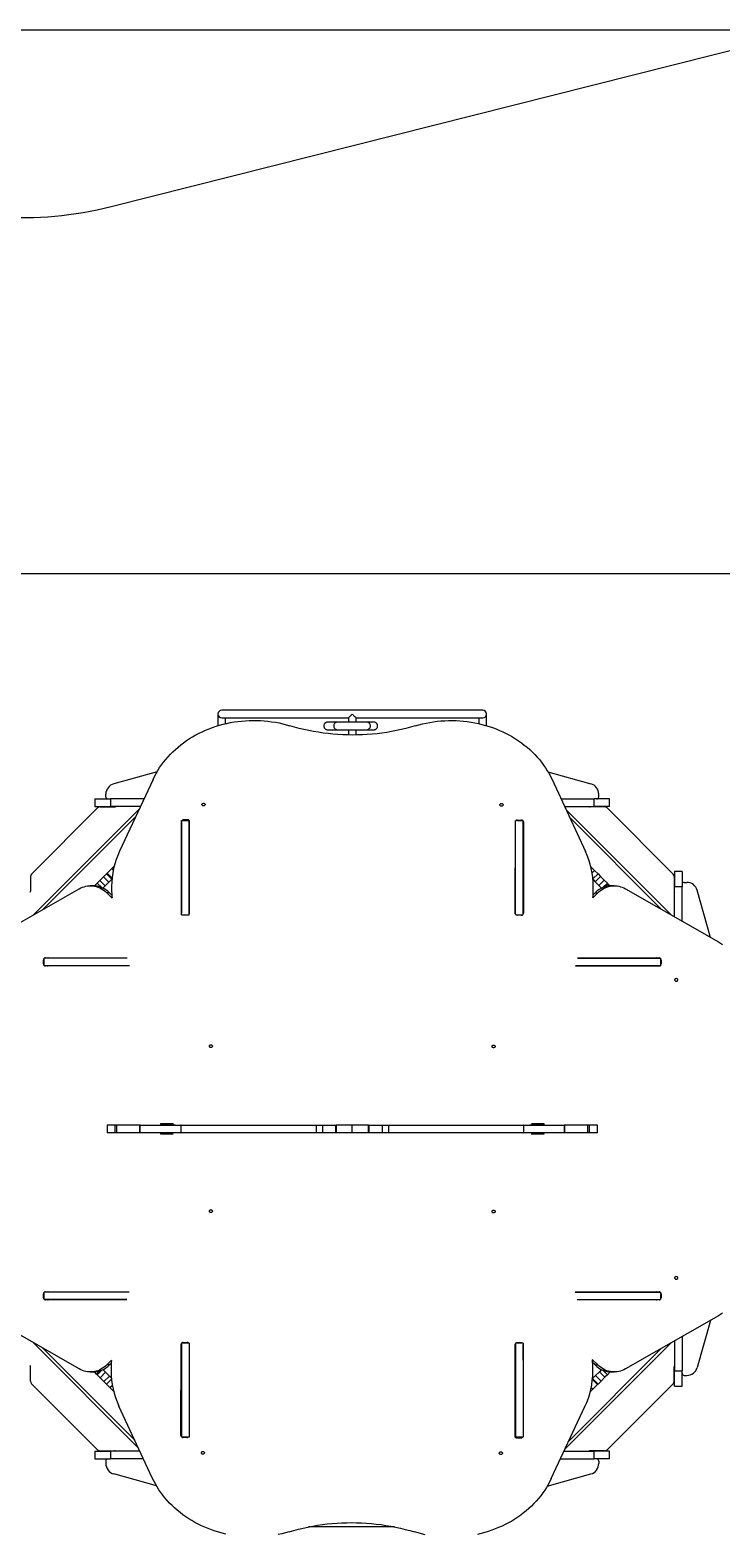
# Model space of a CAD drawing. Header units: millimetres. Extents: x -5556 to 4368, y -5127 to 4306.
# Drawn here: x -681 to 1225, y 158 to 4306 of the extents above; entities that cross this region are included whole.
import ezdxf

# ---------------------------------------------------------------- set-up
doc = ezdxf.new("R2010")
doc.units = ezdxf.units.MM
for name, color, linetype in [('DIKOM_ЗОНА', 80, 'Continuous'), ('DIKOM_ОБЪЕКТ', 7, 'Continuous'), ('DIKOM_РАЗМЕР_ЗОНА', 7, 'Continuous'), ('DIKOM_РАЗМЕР_ОБЪЕКТА', 7, 'Continuous')]:
    doc.layers.add(name, color=color, linetype=linetype)
doc.styles.add('style1', font='arial.ttf', dxfattribs={"width": 0.8})
doc.dimstyles.new('1-50', dxfattribs={"dimtxt": 300, "dimasz": 200, "dimexe": 100, "dimexo": 0, "dimgap": 100, "dimtad": 1, "dimtxsty": 'style1', "dimcen": 200, "dimclrd": 7, "dimclre": 7, "dimclrt": 7, "dimadec": 1, "dimazin": 2, "dimtfac": 1, "dimtmove": 0, "dimatfit": 2, "dimfxl": 0, "dimlwd": 25, "dimlwe": 18, "dimarcsym": 0})

# ---------------------------------------------------------------- blocks, each defined once
blk = doc.blocks.new('*D9')
at = {"layer": 'Defpoints', "color": 0, "transparency": 16777216}
for p in [(-4530.1, 2805.6), (1907.9, 2805.6), (517.5, -2344.4)]:
    blk.add_point(p, dxfattribs=at)
at = {"layer": 'DIKOM_РАЗМЕР_ОБЪЕКТА', "color": 7, "lineweight": 18, "transparency": 16777216}
for p, q in [((1907.9, 2805.6), (-4630.1, 2805.6)), ((517.5, -2344.4), (-4630.1, -2344.4))]:
    blk.add_line(p, q, dxfattribs=at)
at = {"layer": 'DIKOM_РАЗМЕР_ОБЪЕКТА', "color": 7, "lineweight": 25, "transparency": 16777216}
blk.add_line((-4530.1, -2144.4), (-4530.1, 2605.6), dxfattribs=at)
at = {"layer": 'DIKOM_РАЗМЕР_ОБЪЕКТА', "color": 7, "transparency": 16777216}
for points in [[(-4563.4, 2605.6), (-4496.8, 2605.6), (-4530.1, 2805.6)], [(-4563.4, -2144.4), (-4496.8, -2144.4), (-4530.1, -2344.4)]]:
    blk.add_solid(points, dxfattribs=at)
at = {"layer": 'DIKOM_РАЗМЕР_ОБЪЕКТА', "color": 7, "transparency": 16777216, "insert": (-4783.3, 16.1), "char_height": 300, "attachment_point": 5, "rotation": 90, "style": 'style1'}
blk.add_mtext('5150', dxfattribs=at)
blk = doc.blocks.new('*D10')
at = {"layer": 'Defpoints', "color": 0, "transparency": 16777216}
for p in [(-2282.2, 1275.1), (2867.8, 1275.1), (-2282.2, -3755.6)]:
    blk.add_point(p, dxfattribs=at)
at = {"layer": 'DIKOM_РАЗМЕР_ОБЪЕКТА', "color": 7, "lineweight": 18, "transparency": 16777216}
for p, q in [((-2282.2, 1275.1), (-2282.2, -3855.6)), ((2867.8, 1275.1), (2867.8, -3855.6))]:
    blk.add_line(p, q, dxfattribs=at)
at = {"layer": 'DIKOM_РАЗМЕР_ОБЪЕКТА', "color": 7, "lineweight": 25, "transparency": 16777216}
blk.add_line((2667.8, -3755.6), (-2082.2, -3755.6), dxfattribs=at)
at = {"layer": 'DIKOM_РАЗМЕР_ОБЪЕКТА', "color": 7, "transparency": 16777216}
for points in [[(-2082.2, -3722.3), (-2082.2, -3788.9), (-2282.2, -3755.6)], [(2667.8, -3722.3), (2667.8, -3788.9), (2867.8, -3755.6)]]:
    blk.add_solid(points, dxfattribs=at)
at = {"layer": 'DIKOM_РАЗМЕР_ОБЪЕКТА', "color": 7, "transparency": 16777216, "insert": (241.6, -3502.4), "char_height": 300, "attachment_point": 5, "style": 'style1'}
blk.add_mtext('5150', dxfattribs=at)
blk = doc.blocks.new('*D11')
at = {"layer": 'Defpoints', "color": 0, "transparency": 16777216}
for p in [(2419.6, 4305.6), (-5106.3, -4344.4), (643, -4344.4)]:
    blk.add_point(p, dxfattribs=at)
at = {"layer": 'DIKOM_РАЗМЕР_ЗОНА', "color": 7, "lineweight": 18, "transparency": 16777216}
for p, q in [((2419.6, 4305.6), (-5206.3, 4305.6)), ((643, -4344.4), (-5206.3, -4344.4))]:
    blk.add_line(p, q, dxfattribs=at)
at = {"layer": 'DIKOM_РАЗМЕР_ЗОНА', "color": 7, "lineweight": 25, "transparency": 16777216}
blk.add_line((-5106.3, 4105.6), (-5106.3, -4144.4), dxfattribs=at)
at = {"layer": 'DIKOM_РАЗМЕР_ЗОНА', "color": 7, "transparency": 16777216}
for points in [[(-5139.7, 4105.6), (-5073, 4105.6), (-5106.3, 4305.6)], [(-5139.7, -4144.4), (-5073, -4144.4), (-5106.3, -4344.4)]]:
    blk.add_solid(points, dxfattribs=at)
at = {"layer": 'DIKOM_РАЗМЕР_ЗОНА', "color": 7, "transparency": 16777216, "insert": (-5359.5, 11), "char_height": 300, "attachment_point": 5, "rotation": 90, "style": 'style1'}
blk.add_mtext('8650', dxfattribs=at)
blk = doc.blocks.new('*D12')
at = {"layer": 'Defpoints', "color": 0, "transparency": 16777216}
for p in [(-3782.2, 406.2), (4367.8, 406.2), (-3782.2, -5026.6)]:
    blk.add_point(p, dxfattribs=at)
at = {"layer": 'DIKOM_РАЗМЕР_ЗОНА', "color": 7, "lineweight": 18, "transparency": 16777216}
for p, q in [((-3782.2, 406.2), (-3782.2, -5126.6)), ((4367.8, 406.2), (4367.8, -5126.6))]:
    blk.add_line(p, q, dxfattribs=at)
at = {"layer": 'DIKOM_РАЗМЕР_ЗОНА', "color": 7, "lineweight": 25, "transparency": 16777216}
blk.add_line((4167.8, -5026.6), (-3582.2, -5026.6), dxfattribs=at)
at = {"layer": 'DIKOM_РАЗМЕР_ЗОНА', "color": 7, "transparency": 16777216}
for points in [[(-3582.2, -4993.2), (-3582.2, -5059.9), (-3782.2, -5026.6)], [(4167.8, -4993.2), (4167.8, -5059.9), (4367.8, -5026.6)]]:
    blk.add_solid(points, dxfattribs=at)
at = {"layer": 'DIKOM_РАЗМЕР_ЗОНА', "color": 7, "transparency": 16777216, "insert": (187.2, -4773.4), "char_height": 300, "attachment_point": 5, "style": 'style1'}
blk.add_mtext('8150', dxfattribs=at)

msp = doc.modelspace()

# ---------------------------------------------------------------- linework, layer by layer
at = {"layer": 'DIKOM_ЗОНА', "color": 3, "lineweight": 15}
msp.add_line((-457.586, 3818.724), (1350.9, 4275.205), dxfattribs=at)
msp.add_arc((-702.321, 4788.314), 1000, 248.113033, 284.16617, dxfattribs=at)
at = {"layer": 'DIKOM_ОБЪЕКТ', "color": 7, "linetype": 'Continuous', "lineweight": 15}
for p, q in [((-162.864, 2419.06), (-162.864, 2387.02)), ((567.636, 2429.56), (-152.364, 2429.56)), ((-152.364, 2408.56), (197.221, 2408.56)), ((-141.864, 2392.64), (-141.864, 2408.56)), ((197.136, 2408.632), (197.136, 2396.949)), ((218.069, 2408.56), (567.636, 2408.56)), ((218.136, 2396.969), (218.136, 2408.646)), ((557.136, 2408.56), (557.136, 2392.68)), ((578.136, 2387.162), (578.136, 2419.06)), ((197.136, 2375.855), (197.136, 2361.428)), ((218.136, 2361.385), (218.136, 2375.876)), ((-330.832, 2260.255), (-450.332, 2226.795)), ((747.617, 2259.898), (865.843, 2226.795)), ((-341.991, 2239.114), (-434.452, 2040.966)), ((758.91, 2238.455), (851.053, 2040.141)), ((-677.317, 1978.015), (-495.172, 2160.131)), ((-672.143, 1865.055), (-380.404, 2156.793)), ((-502.243, 2185.06), (-502.243, 2164.06)), ((-502.243, 2185.06), (-459.559, 2185.06)), ((-502.243, 2164.06), (-459.559, 2164.06)), ((-488.101, 2163.06), (-448.243, 2163.06)), ((-472.243, 2191.06), (-472.243, 2197.906)), ((-459.559, 2185.06), (-459.559, 2164.06)), ((-367.215, 2185.06), (-459.559, 2185.06)), ((-377.014, 2164.06), (-459.559, 2164.06)), ((783.72, 2185.06), (875.07, 2185.06)), ((793.477, 2164.06), (875.07, 2164.06)), ((903.638, 2163.06), (863.754, 2163.06)), ((875.07, 2164.06), (875.07, 2185.06)), ((917.754, 2185.06), (875.07, 2185.06)), ((917.754, 2164.06), (875.07, 2164.06)), ((887.754, 2191.06), (887.754, 2197.906)), ((910.709, 2160.13), (1092.825, 1977.985)), ((917.754, 2164.06), (917.754, 2185.06)), ((-390.302, 2135.582), (-645.782, 1880.102)), ((-263.418, 2122.269), (-263.633, 1870.255)), ((-263.418, 2114.769), (-263.418, 2122.269)), ((-263.247, 2125.614), (-242.247, 2125.614)), ((-263.247, 1865.806), (-263.247, 2125.614)), ((-247.013, 2127.454), (-257.413, 2127.461)), ((-257.413, 2125.614), (-257.413, 2127.461)), ((-247.013, 2125.614), (-247.013, 2127.454)), ((-242.247, 1865.806), (-242.247, 2125.614)), ((-241.233, 1870.171), (-241.018, 2122.254)), ((657.368, 1869.595), (657.583, 2121.678)), ((657.583, 2114.178), (657.583, 2121.678)), ((657.753, 1867.241), (657.753, 2125.178)), ((660.465, 2125.614), (677.089, 2125.614)), ((663.587, 2126.87), (673.987, 2126.864)), ((663.587, 2125.614), (663.587, 2126.87)), ((673.987, 2125.614), (673.987, 2126.864)), ((678.753, 1866.764), (678.753, 2125.178)), ((679.983, 2121.664), (679.768, 1869.651)), ((797.67, 2155.034), (1087.646, 1865.058)), ((1061.286, 1880.105), (807.489, 2133.901)), ((-263.418, 2114.769), (-263.627, 1870.015)), ((657.374, 1869.415), (657.583, 2114.178)), ((-468.522, 1980.367), (-456.025, 1992.863)), ((-456.025, 1992.863), (-449.248, 1999.641)), ((-456.025, 1992.863), (-451.773, 1988.611)), ((865.84, 1998.556), (866.154, 1998.242)), ((866.154, 1998.242), (865.966, 1998.054)), ((866.154, 1998.242), (876.283, 1988.113)), ((-680.247, 1970.944), (-680.247, 1931.06)), ((-503.504, 1945.385), (-495.909, 1952.98)), ((-495.909, 1952.98), (-488.755, 1960.134)), ((-495.909, 1952.98), (-483.494, 1940.565)), ((-488.755, 1960.134), (-478.473, 1970.416)), ((-488.755, 1960.134), (-473.906, 1945.285)), ((-478.473, 1970.416), (-470.187, 1978.701)), ((-478.473, 1970.416), (-463.624, 1955.566)), ((-473.906, 1945.285), (-463.624, 1955.566)), ((-470.187, 1978.701), (-468.522, 1980.367)), ((-470.187, 1978.701), (-455.389, 1963.903)), ((-468.522, 1980.367), (-455.094, 1966.939)), ((-463.624, 1955.566), (-455.338, 1963.852)), ((876.283, 1988.113), (869.486, 1981.317)), ((885.674, 1978.722), (871.702, 1964.75)), ((871.88, 1962.818), (877.979, 1956.719)), ((876.283, 1988.113), (885.674, 1978.722)), ((892.828, 1971.568), (877.979, 1956.719)), ((877.979, 1956.719), (888.26, 1946.437)), ((885.674, 1978.722), (892.828, 1971.568)), ((903.109, 1961.286), (888.26, 1946.437)), ((892.828, 1971.568), (903.109, 1961.286)), ((911.395, 1953), (898.932, 1940.537)), ((903.109, 1961.286), (911.395, 1953)), ((913.061, 1951.335), (904.265, 1942.539)), ((911.395, 1953), (913.061, 1951.335)), ((913.061, 1951.335), (919.01, 1945.386)), ((1095.753, 1970.914), (1095.753, 1931.056)), ((1117.753, 1985.056), (1096.753, 1985.056)), ((1096.753, 1985.056), (1096.753, 1942.372)), ((1117.753, 1985.056), (1117.753, 1942.372)), ((1123.753, 1955.056), (1130.6, 1955.056)), ((-802.442, 1790.678), (-545.694, 1937.233)), ((-507.492, 1945.518), (-514.992, 1945.518)), ((-480.161, 1939.029), (-473.906, 1945.285)), ((-469.636, 1925.992), (-454.85, 1911.205)), ((-462.136, 1925.992), (-469.636, 1925.992)), ((-462.136, 1925.992), (-455.693, 1919.549)), ((-456.304, 1943.623), (-456.304, 1936.123)), ((871.459, 1912.309), (885.143, 1925.993)), ((872.235, 1920.585), (877.643, 1925.993)), ((872.74, 1935.656), (872.74, 1943.156)), ((877.643, 1925.993), (885.143, 1925.993)), ((888.26, 1946.437), (895.667, 1939.03)), ((930.499, 1945.519), (922.999, 1945.519)), ((961.201, 1937.235), (1217.949, 1790.679)), ((1117.753, 1942.372), (1096.753, 1942.372)), ((1096.753, 1859.86), (1096.753, 1942.372)), ((1117.753, 1847.872), (1117.753, 1942.372)), ((1195.846, 1803.296), (1159.489, 1933.145)), ((-263.247, 1865.806), (-242.247, 1865.806)), ((-257.638, 1865.055), (-247.237, 1865.049)), ((659.344, 1865.806), (677.799, 1865.806)), ((673.763, 1864.458), (663.363, 1864.465)), ((-642.8, 1725.059), (-642.8, 1746.059)), ((-412.996, 1746.059), (-642.8, 1746.059)), ((-638.902, 1746.759), (-413.186, 1746.759)), ((829.324, 1746.06), (1058.307, 1746.06)), ((829.514, 1746.76), (1054.409, 1746.76)), ((1058.307, 1746.06), (1058.307, 1725.06)), ((-644.099, 1730.359), (-644.099, 1740.759)), ((-642.8, 1740.759), (-644.099, 1740.759)), ((-642.8, 1730.359), (-644.099, 1730.359)), ((-407.313, 1725.059), (-642.8, 1725.059)), ((-407.124, 1724.359), (-638.902, 1724.359)), ((1054.409, 1724.36), (823.412, 1724.36)), ((823.602, 1725.06), (1058.307, 1725.06)), ((1058.307, 1740.76), (1059.606, 1740.76)), ((1058.307, 1730.36), (1059.606, 1730.36)), ((1059.606, 1740.76), (1059.606, 1730.36)), ((-321.247, 1288.56), (-321.247, 1285.56)), ((-303.247, 1288.56), (-321.247, 1288.56)), ((-303.247, 1288.56), (-303.247, 1285.56)), ((-285.694, 1288.56), (-303.247, 1288.56)), ((718.753, 1288.56), (701.77, 1288.56)), ((718.753, 1285.56), (718.753, 1288.56)), ((736.753, 1288.56), (718.753, 1288.56)), ((736.753, 1285.56), (736.753, 1288.56)), ((-468.719, 1285.06), (-468.719, 1264.06)), ((-446.488, 1285.06), (-468.719, 1285.06)), ((-446.488, 1264.06), (-468.719, 1264.06)), ((-446.488, 1264.06), (-446.488, 1285.06)), ((-441.829, 1285.06), (-446.488, 1285.06)), ((-441.829, 1264.06), (-446.488, 1264.06)), ((-441.829, 1264.06), (-441.829, 1285.06)), ((-378.668, 1285.06), (-441.829, 1285.06)), ((-378.668, 1264.06), (-441.829, 1264.06)), ((-378.668, 1264.06), (-378.668, 1285.06)), ((-377.198, 1285.06), (-378.668, 1285.06)), ((-377.198, 1264.06), (-378.668, 1264.06)), ((-377.198, 1264.06), (-377.198, 1285.06)), ((-377.198, 1285.06), (-265.09, 1285.06)), ((-265.09, 1264.06), (-377.198, 1264.06)), ((-303.247, 1285.56), (-321.247, 1285.56)), ((-321.247, 1264.06), (-321.247, 1261.56)), ((-321.247, 1261.56), (-303.247, 1261.56)), ((-280.563, 1285.56), (-303.247, 1285.56)), ((-303.247, 1264.06), (-303.247, 1261.56)), ((-303.247, 1261.56), (-286.694, 1261.56)), ((-265.09, 1285.06), (-265.09, 1264.06)), ((-264.646, 1285.06), (-265.09, 1285.06)), ((-265.09, 1264.06), (-264.646, 1264.06)), ((-264.646, 1264.06), (-264.646, 1285.06)), ((-264.646, 1285.06), (108.223, 1285.06)), ((108.223, 1264.06), (-264.646, 1264.06)), ((108.223, 1285.06), (108.223, 1264.06)), ((108.223, 1285.06), (125.313, 1285.06)), ((125.313, 1264.06), (108.223, 1264.06)), ((125.313, 1285.06), (125.313, 1264.06)), ((125.313, 1285.06), (161.797, 1285.06)), ((161.797, 1264.06), (125.313, 1264.06)), ((161.797, 1285.06), (161.797, 1264.06)), ((161.797, 1285.06), (162.958, 1285.06)), ((162.958, 1264.06), (161.797, 1264.06)), ((162.958, 1285.06), (162.958, 1264.06)), ((207.753, 1285.06), (162.958, 1285.06)), ((207.753, 1264.06), (162.958, 1264.06)), ((207.753, 1264.06), (207.753, 1285.06)), ((252.549, 1285.06), (207.753, 1285.06)), ((252.549, 1264.06), (207.753, 1264.06)), ((252.549, 1264.06), (252.549, 1285.06)), ((252.549, 1285.06), (253.71, 1285.06)), ((253.71, 1264.06), (252.549, 1264.06)), ((253.71, 1285.06), (253.71, 1264.06)), ((253.71, 1285.06), (290.194, 1285.06)), ((290.194, 1264.06), (253.71, 1264.06)), ((290.194, 1285.06), (290.194, 1264.06)), ((290.194, 1285.06), (307.284, 1285.06)), ((307.284, 1264.06), (290.194, 1264.06)), ((307.284, 1285.06), (307.284, 1264.06)), ((307.284, 1285.06), (680.153, 1285.06)), ((680.153, 1264.06), (307.284, 1264.06)), ((680.153, 1285.06), (680.153, 1264.06)), ((680.597, 1285.06), (680.153, 1285.06)), ((680.153, 1264.06), (680.597, 1264.06)), ((680.597, 1264.06), (680.597, 1285.06)), ((680.597, 1285.06), (792.705, 1285.06)), ((792.705, 1264.06), (680.597, 1264.06)), ((718.753, 1285.56), (697.287, 1285.56)), ((701.295, 1261.56), (718.753, 1261.56)), ((736.753, 1285.56), (718.753, 1285.56)), ((718.753, 1261.56), (718.753, 1264.06)), ((718.753, 1261.56), (736.753, 1261.56)), ((736.753, 1261.56), (736.753, 1264.06)), ((792.705, 1285.06), (792.705, 1264.06)), ((794.175, 1285.06), (792.705, 1285.06)), ((794.175, 1264.06), (792.705, 1264.06)), ((794.175, 1264.06), (794.175, 1285.06)), ((857.336, 1285.06), (794.175, 1285.06)), ((857.336, 1264.06), (794.175, 1264.06)), ((857.336, 1264.06), (857.336, 1285.06)), ((861.995, 1285.06), (857.336, 1285.06)), ((861.995, 1264.06), (857.336, 1264.06)), ((861.995, 1264.06), (861.995, 1285.06)), ((884.226, 1285.06), (861.995, 1285.06)), ((884.226, 1264.06), (861.995, 1264.06)), ((884.226, 1264.06), (884.226, 1285.06)), ((-644.099, 809.359), (-644.099, 819.759)), ((-642.8, 819.759), (-644.099, 819.759)), ((-642.8, 809.359), (-644.099, 809.359)), ((-642.8, 804.059), (-642.8, 825.059)), ((-408.468, 825.059), (-642.8, 825.059)), ((-414.208, 804.059), (-642.8, 804.059)), ((-638.902, 825.759), (-408.276, 825.759)), ((-414.399, 803.359), (-638.902, 803.359)), ((822.396, 825.76), (1054.409, 825.76)), ((822.585, 825.06), (1058.307, 825.06)), ((828.249, 804.06), (1058.307, 804.06)), ((1054.409, 803.36), (828.438, 803.36)), ((1058.307, 825.06), (1058.307, 804.06)), ((1058.307, 819.76), (1059.606, 819.76)), ((1058.307, 809.36), (1059.606, 809.36)), ((1059.606, 819.76), (1059.606, 809.36)), ((-545.694, 612.884), (-802.442, 759.439)), ((1217.949, 759.441), (961.201, 612.885)), ((1195.848, 746.825), (1159.489, 616.97)), ((-382.659, 395.58), (-672.138, 685.06)), ((-645.777, 670.013), (-392.439, 416.674)), ((-265.004, 429.008), (-264.574, 681.021)), ((-242.247, 684.313), (-263.247, 684.313)), ((-263.247, 684.313), (-263.247, 424.505)), ((-258.565, 686.21), (-248.164, 686.196)), ((-242.247, 684.313), (-242.247, 424.505)), ((-242.247, 681.81), (-242.174, 681.062)), ((-242.186, 681.339), (-242.247, 645.915)), ((-242.174, 681.062), (-242.247, 638.415)), ((656.426, 679.91), (655.996, 427.827)), ((678.753, 684.313), (657.753, 684.313)), ((657.753, 684.313), (657.753, 424.505)), ((672.835, 685.016), (662.435, 685.029)), ((678.753, 684.313), (678.753, 424.505)), ((678.753, 680.626), (678.826, 679.812)), ((678.753, 644.754), (678.814, 680.151)), ((678.753, 637.254), (678.826, 679.812)), ((1087.649, 685.063), (794.973, 392.388)), ((804.91, 413.639), (1061.288, 670.016)), ((1096.753, 690.26), (1096.753, 607.743)), ((1117.753, 702.248), (1117.753, 607.743)), ((-456.4, 637.362), (-469.636, 624.125)), ((-462.136, 624.125), (-469.636, 624.125)), ((-457.163, 629.098), (-462.136, 624.125)), ((885.143, 624.127), (869.901, 639.369)), ((877.643, 624.127), (870.795, 630.975)), ((877.643, 624.127), (885.143, 624.127)), ((-680.247, 579.205), (-680.247, 619.063)), ((-514.992, 604.6), (-507.492, 604.6)), ((-497.554, 598.784), (-503.502, 604.732)), ((-497.554, 598.784), (-488.758, 607.58)), ((-495.888, 597.119), (-497.554, 598.784)), ((-495.888, 597.119), (-483.426, 609.581)), ((-487.602, 588.833), (-495.888, 597.119)), ((-487.602, 588.833), (-472.753, 603.682)), ((-477.321, 578.551), (-487.602, 588.833)), ((-472.753, 603.682), (-480.16, 611.088)), ((-477.321, 578.551), (-462.472, 593.4)), ((-462.472, 593.4), (-472.753, 603.682)), ((-470.167, 571.397), (-456.494, 585.07)), ((-456.738, 587.667), (-462.472, 593.4)), ((-457.609, 614.947), (-457.609, 607.447)), ((884.029, 569.752), (870.258, 583.523)), ((870.845, 586.267), (870.49, 585.912)), ((879.131, 594.553), (870.845, 586.267)), ((885.694, 571.418), (870.845, 586.267)), ((871.435, 606.512), (871.435, 614.012)), ((889.413, 604.834), (879.131, 594.553)), ((893.98, 579.704), (879.131, 594.553)), ((895.668, 611.089), (889.413, 604.834)), ((904.262, 589.985), (889.413, 604.834)), ((904.262, 589.985), (893.98, 579.704)), ((911.416, 597.139), (899.002, 609.553)), ((911.416, 597.139), (904.262, 589.985)), ((919.011, 604.734), (911.416, 597.139)), ((922.999, 604.601), (930.499, 604.601)), ((1095.753, 579.175), (1095.753, 619.059)), ((1096.753, 607.743), (1117.753, 607.743)), ((1096.753, 565.059), (1096.753, 607.743)), ((1117.753, 565.059), (1117.753, 607.743)), ((1123.753, 595.059), (1130.6, 595.059)), ((-495.202, 389.989), (-677.318, 572.134)), ((-470.167, 571.397), (-477.321, 578.551)), ((-460.776, 562.006), (-470.167, 571.397)), ((-460.776, 562.006), (-454.228, 568.553)), ((-450.647, 551.877), (-460.776, 562.006)), ((871.532, 557.256), (864.243, 549.966)), ((871.532, 557.256), (866.964, 561.824)), ((884.029, 569.752), (871.532, 557.256)), ((885.694, 571.418), (884.029, 569.752)), ((893.98, 579.704), (885.694, 571.418)), ((1092.824, 572.104), (910.679, 389.988)), ((1096.753, 565.059), (1117.753, 565.059)), ((-344.031, 312.267), (-436.005, 510.64)), ((756.869, 310.902), (849.499, 508.992)), ((-242.247, 424.505), (-263.247, 424.505)), ((-259.013, 424.505), (-259.013, 423.804)), ((-248.613, 423.791), (-259.013, 423.804)), ((-248.613, 424.505), (-248.613, 423.791)), ((678.753, 424.505), (657.753, 424.505)), ((661.987, 424.505), (661.987, 422.624)), ((661.987, 422.624), (672.387, 422.61)), ((672.387, 424.505), (672.387, 422.61)), ((-502.247, 386.06), (-502.247, 365.06)), ((-502.247, 386.06), (-459.563, 386.06)), ((-488.131, 387.06), (-448.247, 387.06)), ((-459.563, 386.06), (-459.563, 365.06)), ((-378.245, 386.06), (-459.563, 386.06)), ((792.014, 386.06), (875.066, 386.06)), ((903.608, 387.06), (863.75, 387.06)), ((875.066, 365.06), (875.066, 386.06)), ((917.75, 386.06), (875.066, 386.06)), ((917.75, 365.06), (917.75, 386.06)), ((-502.247, 365.06), (-459.563, 365.06)), ((-472.247, 359.06), (-472.247, 352.213)), ((-368.508, 365.06), (-459.563, 365.06)), ((782.194, 365.06), (875.066, 365.06)), ((917.75, 365.06), (875.066, 365.06)), ((887.75, 359.06), (887.75, 352.213)), ((-332.462, 290.32), (-450.336, 323.324)), ((745.63, 289.666), (865.839, 323.324)), ((324.194, 177.243), (86.855, 177.243))]:
    msp.add_line(p, q, dxfattribs=at)
at = {"layer": 'DIKOM_ОБЪЕКТ', "color": 7, "linetype": 'Continuous', "lineweight": 15, "flags": 128}
for points in [[(-341.991, 2239.114), (-337.931, 2247.4), (-333.541, 2255.559), (-328.828, 2263.582), (-323.797, 2271.458), (-318.453, 2279.179), (-312.804, 2286.735), (-306.856, 2294.116), (-300.617, 2301.315), (-294.093, 2308.323), (-287.293, 2315.13), (-280.225, 2321.729), (-272.897, 2328.113), (-265.318, 2334.272), (-257.497, 2340.201), (-249.444, 2345.891), (-241.168, 2351.337), (-232.679, 2356.531), (-223.987, 2361.467), (-215.103, 2366.139), (-206.038, 2370.542), (-196.802, 2374.671), (-187.407, 2378.519), (-177.863, 2382.084), (-168.182, 2385.361), (-158.376, 2388.344), (-148.456, 2391.032), (-138.435, 2393.421), (-128.325, 2395.508), (-118.137, 2397.29), (-107.884, 2398.765), (-97.578, 2399.932), (-87.231, 2400.789), (-76.857, 2401.335), (-66.466, 2401.57), (-56.073, 2401.493), (-45.689, 2401.104), (-35.327, 2400.404), (-24.999, 2399.393), (-14.717, 2398.073), (-4.495, 2396.445), (5.656, 2394.512), (15.724, 2392.275), (25.696, 2389.738), (35.561, 2386.903)], [(381.555, 2386.711), (368.696, 2382.977), (355.729, 2379.534), (342.664, 2376.382), (329.509, 2373.526), (316.273, 2370.965), (302.964, 2368.703), (289.592, 2366.74), (276.166, 2365.078), (262.695, 2363.718), (249.188, 2362.661), (235.653, 2361.908), (222.1, 2361.458), (208.539, 2361.314), (194.978, 2361.473), (181.426, 2361.938), (167.892, 2362.706), (154.386, 2363.778), (140.917, 2365.153), (127.494, 2366.83), (114.125, 2368.807), (100.82, 2371.085), (87.587, 2373.66), (74.436, 2376.531), (61.376, 2379.697), (48.414, 2383.155), (35.561, 2386.903)], [(247.216, 2396.998), (247.035, 2396.997), (246.493, 2396.997), (245.596, 2396.996), (244.351, 2396.995), (242.769, 2396.993), (240.866, 2396.991), (238.658, 2396.989), (236.165, 2396.986), (233.411, 2396.984), (230.418, 2396.981), (227.216, 2396.978), (223.833, 2396.974), (220.299, 2396.971), (216.646, 2396.967), (212.909, 2396.964), (209.119, 2396.96), (205.313, 2396.956), (201.524, 2396.953), (197.786, 2396.949), (194.133, 2396.946), (190.599, 2396.942), (187.216, 2396.939), (184.014, 2396.936), (181.022, 2396.933), (178.267, 2396.931), (175.774, 2396.928), (173.566, 2396.926), (171.663, 2396.924), (170.081, 2396.923), (168.836, 2396.922), (167.939, 2396.921), (167.397, 2396.92), (167.216, 2396.92)], [(193.192, 2396.946), (189.485, 2396.942), (185.958, 2396.939), (182.649, 2396.936), (179.59, 2396.933), (176.813, 2396.93), (174.346, 2396.928), (172.214, 2396.926), (170.439, 2396.924), (169.04, 2396.922), (168.03, 2396.921), (167.42, 2396.921), (167.216, 2396.92)], [(167.236, 2375.827), (167.418, 2375.827), (167.959, 2375.828), (168.857, 2375.828), (170.102, 2375.83), (171.683, 2375.831), (173.586, 2375.833), (175.794, 2375.835), (178.287, 2375.837), (181.042, 2375.84), (184.034, 2375.843), (187.236, 2375.846), (190.62, 2375.849), (194.154, 2375.852), (197.806, 2375.856), (201.544, 2375.859), (205.333, 2375.863), (209.14, 2375.867), (212.929, 2375.87), (216.667, 2375.874), (220.319, 2375.878), (223.853, 2375.881), (227.236, 2375.884), (230.439, 2375.888), (233.431, 2375.89), (236.186, 2375.893), (238.679, 2375.896), (240.887, 2375.898), (242.79, 2375.9), (244.371, 2375.901), (245.616, 2375.903), (246.514, 2375.903), (247.055, 2375.904), (247.236, 2375.904)], [(247.216, 2396.998), (247.026, 2396.998), (246.457, 2396.997), (245.516, 2396.996), (244.21, 2396.995), (242.552, 2396.993), (240.559, 2396.992), (238.249, 2396.989), (235.643, 2396.987), (232.768, 2396.984), (229.649, 2396.981), (226.317, 2396.978), (222.804, 2396.975)], [(381.555, 2386.711), (391.425, 2389.535), (401.402, 2392.062), (411.475, 2394.287), (421.63, 2396.21), (431.856, 2397.826), (442.141, 2399.134), (452.472, 2400.133), (462.836, 2400.822), (473.222, 2401.199), (483.617, 2401.264), (494.008, 2401.018), (504.383, 2400.46), (514.73, 2399.591), (525.035, 2398.411), (535.288, 2396.924), (545.474, 2395.13), (555.583, 2393.031), (565.601, 2390.63), (575.518, 2387.93), (585.32, 2384.934), (594.997, 2381.646), (604.537, 2378.069), (613.927, 2374.208), (623.158, 2370.068), (632.217, 2365.654), (641.095, 2360.97), (649.779, 2356.023), (658.261, 2350.818), (666.529, 2345.362), (674.574, 2339.661), (682.386, 2333.722), (689.956, 2327.552), (697.274, 2321.159), (704.333, 2314.55), (711.122, 2307.733), (717.635, 2300.717), (723.864, 2293.509), (729.8, 2286.119), (735.437, 2278.555), (740.768, 2270.827), (745.787, 2262.943), (750.487, 2254.913), (754.863, 2246.748), (758.91, 2238.455)], [(-198.277, 2169.425), (-198.456, 2168.352), (-198.977, 2167.366), (-199.798, 2166.546), (-200.852, 2165.961), (-202.054, 2165.656), (-203.306, 2165.657), (-204.508, 2165.963), (-205.561, 2166.55), (-206.38, 2167.37), (-206.9, 2168.357), (-207.077, 2169.431), (-206.898, 2170.504), (-206.377, 2171.491), (-205.556, 2172.31), (-204.502, 2172.895), (-203.3, 2173.2), (-202.048, 2173.199), (-200.846, 2172.893), (-199.793, 2172.306), (-198.974, 2171.486), (-198.454, 2170.499), (-198.277, 2169.425)], [(623.723, 2168.898), (623.544, 2167.825), (623.023, 2166.839), (622.202, 2166.02), (621.148, 2165.434), (619.946, 2165.129), (618.693, 2165.13), (617.492, 2165.436), (616.439, 2166.023), (615.62, 2166.843), (615.1, 2167.83), (614.923, 2168.904), (615.102, 2169.977), (615.623, 2170.964), (616.444, 2171.783), (617.498, 2172.369), (618.7, 2172.673), (619.952, 2172.673), (621.154, 2172.366), (622.207, 2171.779), (623.026, 2170.959), (623.546, 2169.972), (623.723, 2168.898)], [(619.16, 2165.209), (619.38, 2165.187), (619.809, 2165.114)], [(-263.418, 2122.269), (-263.302, 2123.282), (-263.247, 2123.497)], [(-263.418, 2114.769), (-263.302, 2115.782), (-263.247, 2115.997)], [(657.583, 2121.678), (657.699, 2122.692), (657.753, 2122.904)], [(657.583, 2114.178), (657.699, 2115.192), (657.753, 2115.404)], [(-545.694, 1937.233), (-541.34, 1939.507), (-536.86, 1941.428), (-532.276, 1942.988), (-527.61, 1944.18), (-522.884, 1944.997), (-518.12, 1945.436), (-513.342, 1945.495), (-508.571, 1945.173), (-503.831, 1944.473), (-499.144, 1943.396), (-494.532, 1941.95), (-490.018, 1940.139), (-485.622, 1937.974), (-481.367, 1935.463), (-477.271, 1932.621), (-473.354, 1929.458), (-469.636, 1925.992)], [(885.143, 1925.993), (888.861, 1929.46), (892.778, 1932.622), (896.874, 1935.465), (901.129, 1937.975), (905.525, 1940.141), (910.039, 1941.951), (914.651, 1943.398), (919.338, 1944.474), (924.078, 1945.175), (928.849, 1945.496), (933.627, 1945.437), (938.391, 1944.998), (943.117, 1944.181), (947.783, 1942.989), (952.367, 1941.429), (956.847, 1939.508), (961.201, 1937.235)], [(-263.247, 1868.416), (-263.519, 1869.242), (-263.633, 1870.255)], [(657.753, 1867.826), (657.496, 1868.592), (657.368, 1869.595)], [(1217.949, 1790.679), (1223.558, 1787.278), (1229.017, 1783.566)], [(1101.608, 1681.66), (1100.534, 1681.838), (1099.548, 1682.358), (1098.728, 1683.178), (1098.142, 1684.232), (1097.836, 1685.433), (1097.836, 1686.686), (1098.142, 1687.887), (1098.728, 1688.941), (1099.548, 1689.761), (1100.534, 1690.281), (1101.608, 1690.46), (1102.681, 1690.281), (1103.668, 1689.761), (1104.488, 1688.941), (1105.074, 1687.887), (1105.38, 1686.686), (1105.38, 1685.433), (1105.074, 1684.232), (1104.488, 1683.178), (1103.668, 1682.358), (1102.681, 1681.838), (1101.608, 1681.66)], [(-177.847, 1503.053), (-178.026, 1501.98), (-178.547, 1500.993), (-179.368, 1500.174), (-180.422, 1499.589), (-181.624, 1499.284), (-182.876, 1499.285), (-184.077, 1499.591), (-185.13, 1500.178), (-185.95, 1500.998), (-186.469, 1501.985), (-186.647, 1503.059), (-186.467, 1504.132), (-185.946, 1505.118), (-185.125, 1505.937), (-184.071, 1506.523), (-182.869, 1506.828), (-181.617, 1506.827), (-180.416, 1506.521), (-179.363, 1505.934), (-178.543, 1505.114), (-178.024, 1504.127), (-177.847, 1503.053)], [(602.153, 1502.553), (601.974, 1501.48), (601.453, 1500.493), (600.632, 1499.674), (599.578, 1499.089), (598.376, 1498.784), (597.124, 1498.785), (595.922, 1499.091), (594.869, 1499.678), (594.05, 1500.498), (593.531, 1501.485), (593.353, 1502.559), (593.532, 1503.632), (594.054, 1504.618), (594.874, 1505.437), (595.928, 1506.023), (597.13, 1506.328), (598.383, 1506.327), (599.584, 1506.021), (600.637, 1505.434), (601.457, 1504.614), (601.976, 1503.627), (602.153, 1502.553)], [(-186.646, 1048.069), (-186.466, 1049.142), (-185.944, 1050.128), (-185.122, 1050.947), (-184.068, 1051.532), (-182.865, 1051.836), (-181.613, 1051.834), (-180.412, 1051.527), (-179.359, 1050.939), (-178.541, 1050.119), (-178.022, 1049.131), (-177.846, 1048.058), (-178.026, 1046.984), (-178.548, 1045.998), (-179.369, 1045.18), (-180.424, 1044.595), (-181.626, 1044.291), (-182.878, 1044.292), (-184.079, 1044.599), (-185.132, 1045.187), (-185.951, 1046.008), (-186.469, 1046.995), (-186.646, 1048.069)], [(-181.465, 1051.813), (-181.62, 1051.791), (-182.253, 1051.753)], [(593.354, 1047.069), (593.534, 1048.142), (594.056, 1049.128), (594.877, 1049.947), (595.932, 1050.532), (597.134, 1050.836), (598.386, 1050.834), (599.587, 1050.527), (600.64, 1049.939), (601.459, 1049.119), (601.977, 1048.131), (602.153, 1047.058), (601.973, 1045.984), (601.451, 1044.998), (600.63, 1044.18), (599.575, 1043.595), (598.373, 1043.291), (597.121, 1043.292), (595.92, 1043.599), (594.867, 1044.187), (594.048, 1045.008), (593.53, 1045.995), (593.354, 1047.069)], [(1101.608, 859.66), (1100.534, 859.838), (1099.548, 860.358), (1098.728, 861.178), (1098.142, 862.232), (1097.836, 863.433), (1097.836, 864.686), (1098.142, 865.887), (1098.728, 866.941), (1099.548, 867.761), (1100.534, 868.281), (1101.608, 868.46), (1102.681, 868.281), (1103.668, 867.761), (1104.488, 866.941), (1105.074, 865.887), (1105.38, 864.686), (1105.38, 863.433), (1105.074, 862.232), (1104.488, 861.178), (1103.668, 860.358), (1102.681, 859.838), (1101.608, 859.66)], [(1229.017, 766.554), (1223.558, 762.842), (1217.949, 759.441)], [(-469.636, 624.125), (-473.354, 620.659), (-477.271, 617.497), (-481.367, 614.654), (-485.622, 612.143), (-490.018, 609.978), (-494.532, 608.168), (-499.144, 606.721), (-503.831, 605.645), (-508.571, 604.944), (-513.342, 604.622), (-518.12, 604.681), (-522.884, 605.12), (-527.61, 605.938), (-532.276, 607.129), (-536.86, 608.689), (-541.34, 610.611), (-545.694, 612.884)], [(961.201, 612.885), (956.847, 610.612), (952.367, 608.691), (947.783, 607.131), (943.117, 605.939), (938.391, 605.122), (933.627, 604.683), (928.849, 604.624), (924.078, 604.945), (919.338, 605.646), (914.651, 606.722), (910.039, 608.169), (905.525, 609.979), (901.129, 612.145), (896.874, 614.655), (892.778, 617.498), (888.861, 620.66), (885.143, 624.127)], [(-208.785, 381.737), (-208.605, 382.811), (-208.083, 383.797), (-207.261, 384.615), (-206.207, 385.2), (-205.004, 385.504), (-203.752, 385.503), (-202.551, 385.196), (-201.498, 384.608), (-200.68, 383.787), (-200.161, 382.8), (-199.985, 381.726), (-200.165, 380.653), (-200.687, 379.667), (-201.508, 378.848), (-202.563, 378.263), (-203.765, 377.959), (-205.017, 377.961), (-206.218, 378.268), (-207.271, 378.856), (-208.09, 379.676), (-208.608, 380.664), (-208.785, 381.737)], [(613.214, 380.684), (613.394, 381.757), (613.916, 382.743), (614.738, 383.561), (615.793, 384.146), (616.995, 384.451), (618.247, 384.449), (619.448, 384.142), (620.501, 383.554), (621.319, 382.733), (621.838, 381.746), (622.014, 380.672), (621.834, 379.599), (621.312, 378.613), (620.491, 377.795), (619.436, 377.209), (618.234, 376.905), (616.982, 376.907), (615.781, 377.214), (614.728, 377.802), (613.909, 378.623), (613.391, 379.61), (613.214, 380.684)], [(-140.836, 157.561), (-150.853, 159.969), (-160.767, 162.675), (-170.567, 165.677), (-180.241, 168.972), (-189.777, 172.555), (-199.165, 176.421), (-208.392, 180.567), (-217.447, 184.988), (-226.321, 189.677), (-235.001, 194.63), (-243.478, 199.84), (-251.742, 205.302), (-259.782, 211.008), (-267.589, 216.952), (-275.153, 223.127), (-282.466, 229.524), (-289.519, 236.138), (-296.303, 242.959), (-302.81, 249.98), (-309.032, 257.191), (-314.962, 264.585), (-320.592, 272.153), (-325.917, 279.884), (-330.929, 287.771), (-335.622, 295.804), (-339.991, 303.972), (-344.031, 312.267)], [(756.869, 310.902), (752.802, 302.619), (748.405, 294.463), (743.685, 286.443), (738.647, 278.57), (733.297, 270.853), (727.641, 263.301), (721.687, 255.923), (715.442, 248.728), (708.912, 241.725), (702.106, 234.922), (695.032, 228.327), (687.698, 221.949), (680.114, 215.794), (672.288, 209.87), (664.23, 204.185), (655.95, 198.745), (647.456, 193.556), (638.761, 188.626), (629.873, 183.959), (620.804, 179.562), (611.564, 175.439), (602.165, 171.596), (592.618, 168.038), (582.935, 164.768), (573.126, 161.79), (563.204, 159.109), (553.181, 156.726)], [(33.197, 163.77), (46.059, 167.495), (59.029, 170.93), (72.097, 174.073), (85.254, 176.922), (98.493, 179.474), (111.803, 181.728), (125.177, 183.682), (138.604, 185.335), (152.077, 186.687), (165.585, 187.735), (179.12, 188.48), (192.673, 188.92), (206.235, 189.056), (219.796, 188.888), (233.347, 188.415), (246.88, 187.638), (260.385, 186.557), (273.853, 185.174), (287.275, 183.488), (300.642, 181.502), (313.945, 179.216), (327.176, 176.632), (340.324, 173.752), (353.382, 170.578), (366.341, 167.112), (379.191, 163.356)], [(33.197, 163.77), (23.324, 160.952), (13.345, 158.432), (3.271, 156.212)], [(409.089, 155.728), (399.023, 157.971), (389.053, 160.515), (379.191, 163.356)]]:
    msp.add_lwpolyline(points, dxfattribs=at)
at = {"layer": 'DIKOM_ОБЪЕКТ', "color": 7, "linetype": 'Continuous', "lineweight": 15}
for centre, radius, start, end in [((-152.364, 2419.06), 10.5, 90, 180), ((-152.364, 2419.06), 10.5, 180, 270), ((567.636, 2419.06), 10.5, 0, 90), ((567.636, 2419.06), 10.5, 270, 0), ((-442.243, 2197.906), 30, 105.642246, 180), ((857.754, 2197.906), 30, 0, 74.357754), ((-488.101, 2153.06), 10, 90, 134.995367), ((-466.243, 2191.06), 6, 180, 270), ((-448.243, 2169.06), 6, 270, 303.55731), ((-202.677, 2160.675), 5.064, 81.128181, 98.871819), ((619.323, 2160.148), 5.064, 81.128181, 98.871819), ((863.754, 2169.06), 6, 236.44269, 270), ((881.754, 2191.06), 6, 270, 0), ((903.638, 2153.06), 10, 44.995366, 90), ((-257.512, 2121.074), 6.388, 89.11862, 134.709957), ((-246.907, 2121.108), 6.347, 45.223138, 90.960522), ((-245.816, 2122.202), 4.798, 0.626301, 41.936948), ((-245.831, 2114.691), 4.817, 3.606944, 41.907283), ((663.495, 2120.454), 6.417, 89.176578, 132.593776), ((674.087, 2120.489), 6.376, 47.348053, 90.892979), ((675.185, 2121.611), 4.799, 0.626593, 41.949394), ((675.169, 2114.101), 4.817, 3.607207, 41.9197), ((-226.276, 1943.108), 230.029, 154.823056, 179.871585), ((643.244, 1942.757), 229.496, 0.099666, 25.108922), ((-670.247, 1970.944), 10, 134.995367, 180), ((1085.753, 1970.914), 10, 0, 44.995366), ((1123.753, 1949.056), 6, 90, 180), ((1130.6, 1925.056), 30, 15.642246, 90), ((-686.247, 1931.06), 6, 326.44269, 0), ((-508.297, 1881.207), 64.316, 44.133311, 89.282849), ((-230.998, 1936.131), 225.306, 180.001996, 186.087926), ((647.522, 1935.66), 225.218, 354.309239, 359.998994), ((923.629, 1881.614), 63.908, 90.564979, 136.018861), ((1101.753, 1931.056), 6, 180, 213.55731), ((-245.961, 1870.281), 4.729, 321.765156, 358.667807), ((663.193, 1870.597), 6.135, 213.163741, 271.587022), ((674.141, 1870.089), 5.643, 266.1549, 355.547948), ((-257.658, 1871.755), 6.699, 242.616654, 270.17649), ((-247.208, 1871.749), 6.7, 269.751464, 297.50556), ((-637.562, 1740.816), 6.537, 143.249039, 180.50164), ((-638.878, 1742.087), 4.672, 90.29763, 121.771139), ((-631.378, 1742.087), 4.672, 90.29763, 121.771139), ((1046.885, 1742.088), 4.672, 58.228861, 89.70237), ((1054.385, 1742.088), 4.672, 58.228861, 89.70237), ((1053.069, 1740.817), 6.537, 359.49836, 36.750961), ((-637.562, 1730.302), 6.537, 179.49836, 216.750961), ((-638.878, 1729.031), 4.672, 238.228861, 269.70237), ((-631.378, 1729.031), 4.672, 238.228861, 269.70237), ((1046.885, 1729.031), 4.672, 270.29763, 301.771139), ((1054.385, 1729.031), 4.672, 270.29763, 301.771139), ((1053.069, 1730.302), 6.537, 323.249039, 0.50164), ((1092.854, 1686.06), 5.064, 351.128181, 8.871819), ((-182.247, 1494.302), 5.064, 81.128181, 98.871819), ((597.753, 1493.802), 5.064, 81.128181, 98.871819), ((-182.246, 1056.817), 5.064, 261.12818, 278.87182), ((597.753, 1055.817), 5.064, 261.12818, 278.87182), ((1092.854, 864.06), 5.064, 351.128181, 8.871819), ((-637.562, 819.816), 6.537, 143.249039, 180.50164), ((-637.562, 809.302), 6.537, 179.49836, 216.750961), ((-638.878, 821.087), 4.672, 90.29763, 121.771139), ((-638.878, 808.031), 4.672, 238.228861, 269.70237), ((-631.378, 821.087), 4.672, 90.29763, 121.771139), ((-631.378, 808.031), 4.672, 238.228861, 269.70237), ((1046.885, 821.088), 4.672, 58.228861, 89.70237), ((1046.885, 808.031), 4.672, 270.29763, 301.771139), ((1054.385, 821.088), 4.672, 58.228861, 89.70237), ((1054.385, 808.031), 4.672, 270.29763, 301.771139), ((1053.069, 819.817), 6.537, 359.49836, 36.750961), ((1053.069, 809.302), 6.537, 323.249039, 0.50164), ((-258.947, 680.578), 5.644, 86.121068, 175.497857), ((-248.061, 679.856), 6.341, 44.658446, 90.931203), ((661.25, 679.767), 4.825, 136.430838, 178.302199), ((662.402, 678.319), 6.709, 89.724578, 116.707869), ((672.85, 678.307), 6.709, 63.546273, 90.128696), ((-686.247, 619.063), 6, 0, 33.55731), ((-508.122, 668.504), 63.908, 270.564979, 316.018861), ((-232.408, 614.943), 225.201, 174.646722, 179.999067), ((646.131, 614.005), 225.304, 0.001964, 6.095347), ((923.804, 668.912), 64.316, 224.133311, 269.282849), ((1101.753, 619.059), 6, 146.44269, 180), ((-228.135, 607.843), 229.475, 180.098838, 205.061362), ((641.383, 607.032), 230.052, 334.775639, 359.87062), ((1123.753, 601.059), 6, 180, 270), ((1130.6, 625.059), 30, 270, 344.357754), ((-670.247, 579.205), 10, 180, 224.995366), ((1085.753, 579.175), 10, 314.995367, 0), ((-260.089, 429.093), 4.916, 180.996329, 230.041135), ((-260.066, 436.614), 4.946, 185.164207, 229.982914), ((-259.028, 430.513), 6.709, 243.568225, 270.128432), ((-248.581, 430.499), 6.709, 269.722499, 296.685616), ((661.619, 428.25), 5.639, 184.301712, 273.743564), ((660.934, 435.433), 4.946, 185.16422, 229.98338), ((672.491, 428.989), 6.38, 269.064531, 315.350311), ((-488.131, 397.06), 10, 224.995366, 270), ((-448.247, 381.06), 6, 56.44269, 90), ((-204.385, 390.485), 5.064, 261.12818, 278.87182), ((617.614, 389.432), 5.064, 261.12818, 278.87182), ((863.75, 381.06), 6, 90, 123.55731), ((903.608, 397.06), 10, 270, 314.995367), ((-466.247, 359.06), 6, 90, 180), ((-442.247, 352.213), 30, 180, 254.357754), ((857.75, 352.213), 30, 285.642246, 0), ((881.75, 359.06), 6, 0, 90)]:
    msp.add_arc(centre, radius, start, end, dxfattribs=at)
for points, knots in [([(197.208, 2408.632), (197.186, 2408.614), (197.089, 2408.532), (197.581, 2409.051), (198.474, 2409.965), (199.628, 2411.128), (200.964, 2412.463), (202.623, 2414.111), (204.892, 2416.354), (206.605, 2418.043), (207.631, 2419.055), (207.636, 2419.06)], [0, 0, 0, 0, 0.035893162, 0.162008587, 0.294922508, 0.396535533, 0.501039245, 0.640343764, 0.783595017, 0.998959506, 1, 1, 1, 1]), ([(207.636, 2419.06), (207.641, 2419.055), (208.437, 2418.27), (210.051, 2416.68), (212.167, 2414.588), (213.967, 2412.803), (215.656, 2411.118), (217.113, 2409.648), (218.046, 2408.683), (218.05, 2408.657), (218.051, 2408.646)], [0, 0, 0, 0, 0.00104119, 0.16796372, 0.33976345, 0.4597746, 0.58262046, 0.76151552, 0.90371868, 1, 1, 1, 1]), ([(139.792, 2396.926), (138.87, 2396.866), (137.178, 2396.755), (134.511, 2395.628), (132.745, 2394.266), (131.735, 2393.147), (131.093, 2392.295), (130.464, 2391.252), (129.702, 2389.507), (129.202, 2387.11), (129.375, 2384.718), (129.796, 2383.162), (130.144, 2382.236), (130.73, 2380.987), (131.939, 2379.223), (134.112, 2377.338), (137.012, 2376.026), (138.828, 2375.9), (139.794, 2375.833)], [0, 0, 0, 0, 0.11671679, 0.21411632, 0.28942097, 0.31768375, 0.33929162, 0.37206916, 0.40644241, 0.48043201, 0.550465, 0.5817467, 0.59959114, 0.62349469, 0.68943329, 0.77683268, 0.88124136, 1, 1, 1, 1]), ([(139.783, 2375.833), (139.819, 2375.833), (139.89, 2375.833), (140.205, 2375.833), (140.66, 2375.833), (141.256, 2375.833), (141.972, 2375.833), (142.789, 2375.834), (143.689, 2375.834), (144.65, 2375.835), (145.654, 2375.836), (146.679, 2375.836), (147.707, 2375.837), (148.711, 2375.838), (149.68, 2375.839), (150.63, 2375.839), (151.586, 2375.84), (153.638, 2375.842), (157.057, 2375.845), (161.971, 2375.849), (165.534, 2375.851), (167.231, 2375.853)], [0, 0, 0, 0, 0.06125941, 0.11981986, 0.1756853, 0.22885965, 0.27934655, 0.32631915, 0.37070501, 0.41250537, 0.45172057, 0.48907105, 0.52372904, 0.55569377, 0.58496435, 0.61189075, 0.63859942, 0.66544854, 0.7788309, 0.89464716, 1, 1, 1, 1]), ([(197.136, 2396.971), (191.887, 2396.967), (185.372, 2396.961), (177.722, 2396.955), (174.05, 2396.952), (170.489, 2396.949), (167.097, 2396.946), (164.529, 2396.944), (162.7, 2396.942), (161.531, 2396.942), (160.398, 2396.941), (159.302, 2396.94), (158.243, 2396.939), (157.194, 2396.938), (156.069, 2396.937), (154.825, 2396.936), (153.452, 2396.935), (152, 2396.934), (150.491, 2396.933), (149.046, 2396.932), (147.683, 2396.931), (146.416, 2396.93), (145.191, 2396.929), (144.032, 2396.928), (142.968, 2396.927), (141.973, 2396.927), (141.099, 2396.926), (140.41, 2396.926), (139.945, 2396.926), (139.851, 2396.926), (139.803, 2396.926)], [0, 0, 0, 0, 0.1865, 0.2314541, 0.27641302, 0.32125201, 0.36487271, 0.40700897, 0.42344729, 0.43964761, 0.45560984, 0.47133392, 0.48681981, 0.50207287, 0.5182868, 0.53827999, 0.56053286, 0.58504433, 0.6118132, 0.64083823, 0.66674838, 0.69422394, 0.72326452, 0.75387007, 0.78604095, 0.81977826, 0.86155406, 0.90551318, 0.95166027, 1, 1, 1, 1]), ([(145.765, 2396.937), (144.987, 2396.936), (143.432, 2396.933), (141.439, 2396.93), (140.018, 2396.928), (139.885, 2396.927), (139.823, 2396.927)], [0, 0, 0, 0, 0.25862777, 0.51716795, 0.77554965, 1, 1, 1, 1]), ([(167.216, 2396.92), (166.576, 2396.886), (165.184, 2396.811), (162.996, 2396.14), (160.692, 2394.84), (158.558, 2392.716), (157.005, 2389.8), (156.43, 2386.374), (157.004, 2382.948), (158.558, 2380.031), (160.693, 2377.909), (162.999, 2376.599), (165.191, 2375.953), (166.59, 2375.827), (167.233, 2375.827), (167.236, 2375.827)], [0, 0, 0, 0, 0.05790377, 0.12599074, 0.20517059, 0.29549204, 0.39495505, 0.49969327, 0.60443115, 0.70389334, 0.79421388, 0.87353456, 0.9417213, 0.99969069, 1, 1, 1, 1]), ([(197.136, 2396.95), (196.778, 2396.95), (195.535, 2396.948), (194.168, 2396.947), (193.196, 2396.946)], [0, 0, 0, 0, 0.28874068, 1, 1, 1, 1]), ([(267.128, 2397.027), (267.102, 2397.027), (267.052, 2397.026), (266.658, 2397.026), (266.057, 2397.025), (265.262, 2397.024), (264.326, 2397.022), (263.289, 2397.021), (262.186, 2397.02), (261.038, 2397.018), (259.909, 2397.017), (258.824, 2397.016), (257.802, 2397.015), (256.809, 2397.014), (255.857, 2397.012), (254.956, 2397.011), (254.093, 2397.01), (253.216, 2397.009), (252.214, 2397.008), (251.03, 2397.007), (249.639, 2397.005), (248.075, 2397.004), (246.328, 2397.002), (244.401, 2397), (242.289, 2396.997), (239.985, 2396.995), (237.473, 2396.992), (234.727, 2396.989), (231.739, 2396.986), (228.503, 2396.983), (225.039, 2396.979), (221.565, 2396.975), (219.227, 2396.973), (218.136, 2396.971)], [0, 0, 0, 0, 0.04747448, 0.0927613, 0.13586628, 0.17679526, 0.21555334, 0.25150941, 0.28537631, 0.31715473, 0.34684462, 0.37158812, 0.39466554, 0.41607607, 0.43581883, 0.4538929, 0.47029737, 0.48624215, 0.50381838, 0.52589888, 0.55015191, 0.57657943, 0.60518355, 0.63596644, 0.66832255, 0.70278451, 0.73935425, 0.77803344, 0.81967789, 0.86352112, 0.9095634, 0.9578042, 1, 1, 1, 1]), ([(267.147, 2397.027), (267.118, 2397.027), (267.062, 2397.027), (266.641, 2397.027), (266.03, 2397.027), (265.246, 2397.027), (264.339, 2397.026), (263.344, 2397.025), (262.291, 2397.025), (261.199, 2397.024), (260.084, 2397.023), (258.965, 2397.022), (257.858, 2397.021), (256.788, 2397.021), (255.766, 2397.02), (254.772, 2397.019), (253.78, 2397.018), (251.664, 2397.017), (248.2, 2397.014), (243.115, 2397.01), (236.217, 2397.004), (227.94, 2396.997), (221.229, 2396.992), (218.136, 2396.989)], [0, 0, 0, 0, 0.04356344, 0.08524001, 0.12502855, 0.16292704, 0.19893288, 0.23245072, 0.2641373, 0.29398991, 0.32200596, 0.34869816, 0.37347343, 0.39632985, 0.41726581, 0.43650989, 0.45557771, 0.47474596, 0.55568658, 0.638335, 0.72221489, 0.87201518, 1, 1, 1, 1]), ([(247.236, 2375.904), (247.24, 2375.904), (247.883, 2375.905), (249.282, 2376.034), (251.472, 2376.684), (253.776, 2377.999), (255.907, 2380.125), (257.455, 2383.045), (258.023, 2386.472), (257.441, 2389.897), (255.882, 2392.81), (253.744, 2394.929), (251.438, 2396.226), (249.249, 2396.892), (247.856, 2396.964), (247.216, 2396.998)], [0, 0, 0, 0, 0.00030931, 0.0582787, 0.12646544, 0.20578612, 0.29610666, 0.39556885, 0.50030673, 0.60504495, 0.70450796, 0.79482941, 0.87400926, 0.94209623, 1, 1, 1, 1]), ([(247.303, 2375.91), (247.352, 2375.91), (247.898, 2375.91), (248.95, 2375.911), (250.489, 2375.913), (252.093, 2375.915), (253.738, 2375.917), (255.405, 2375.919), (257.071, 2375.92), (258.721, 2375.922), (260.338, 2375.924), (261.89, 2375.926), (263.335, 2375.928), (264.62, 2375.929), (265.702, 2375.931), (266.518, 2375.932), (267.046, 2375.933), (267.112, 2375.933), (267.145, 2375.934)], [0, 0, 0, 0, 0.0040257, 0.04500959, 0.08968323, 0.13804315, 0.19008576, 0.24478026, 0.3030206, 0.36480412, 0.43012902, 0.50043698, 0.57443295, 0.65212084, 0.73350808, 0.81860678, 0.90743254, 1, 1, 1, 1]), ([(267.137, 2375.934), (268.105, 2376.01), (270.033, 2376.163), (272.598, 2377.321), (274.521, 2378.819), (276.05, 2380.644), (277.233, 2382.915), (277.828, 2385.748), (277.617, 2388.693), (276.684, 2391.278), (275.131, 2393.56), (272.993, 2395.428), (270.209, 2396.771), (268.149, 2396.942), (267.137, 2397.027)], [0, 0, 0, 0, 0.08772646, 0.17463163, 0.25075588, 0.30723396, 0.3894289, 0.48015156, 0.56596643, 0.65379995, 0.72592048, 0.81396831, 0.90854265, 1, 1, 1, 1])]:
    msp.add_open_spline(points, degree=3, knots=knots, dxfattribs=at)

# ---------------------------------------------------------------- dimensions: what is measured, and where the dimension line sits
at = {"layer": 'DIKOM_РАЗМЕР_ЗОНА'}
dim = msp.add_linear_dim(base=(-5106.333, -4344.385), p1=(2419.566, 4305.615), p2=(643.015, -4344.385), angle=90, dimstyle='1-50', dxfattribs=at)
dim.commit()
dim.dimension.update_dxf_attribs({"geometry": '*D11', "text_midpoint": (-5106.333, 10.976), "dimtype": 160})
dim = msp.add_linear_dim(base=(-3782.246, -5026.571), p1=(4367.754, 406.203), p2=(-3782.246, 406.203), dimstyle='1-50', dxfattribs=at)
dim.commit()
dim.dimension.update_dxf_attribs({"geometry": '*D12', "text_midpoint": (187.176, -5026.571), "dimtype": 160})
at = {"layer": 'DIKOM_РАЗМЕР_ОБЪЕКТА'}
dim = msp.add_linear_dim(base=(-4530.103, 2805.615), p1=(517.488, -2344.385), p2=(1907.875, 2805.615), angle=90, dimstyle='1-50', dxfattribs=at)
dim.commit()
dim.dimension.update_dxf_attribs({"geometry": '*D9', "text_midpoint": (-4530.103, 16.063), "dimtype": 160})
dim = msp.add_linear_dim(base=(-2282.246, -3755.615), p1=(2867.754, 1275.06), p2=(-2282.246, 1275.06), dimstyle='1-50', dxfattribs=at)
dim.commit()
dim.dimension.update_dxf_attribs({"geometry": '*D10', "text_midpoint": (241.629, -3755.615), "dimtype": 160})

doc.saveas('drawing.dxf')
